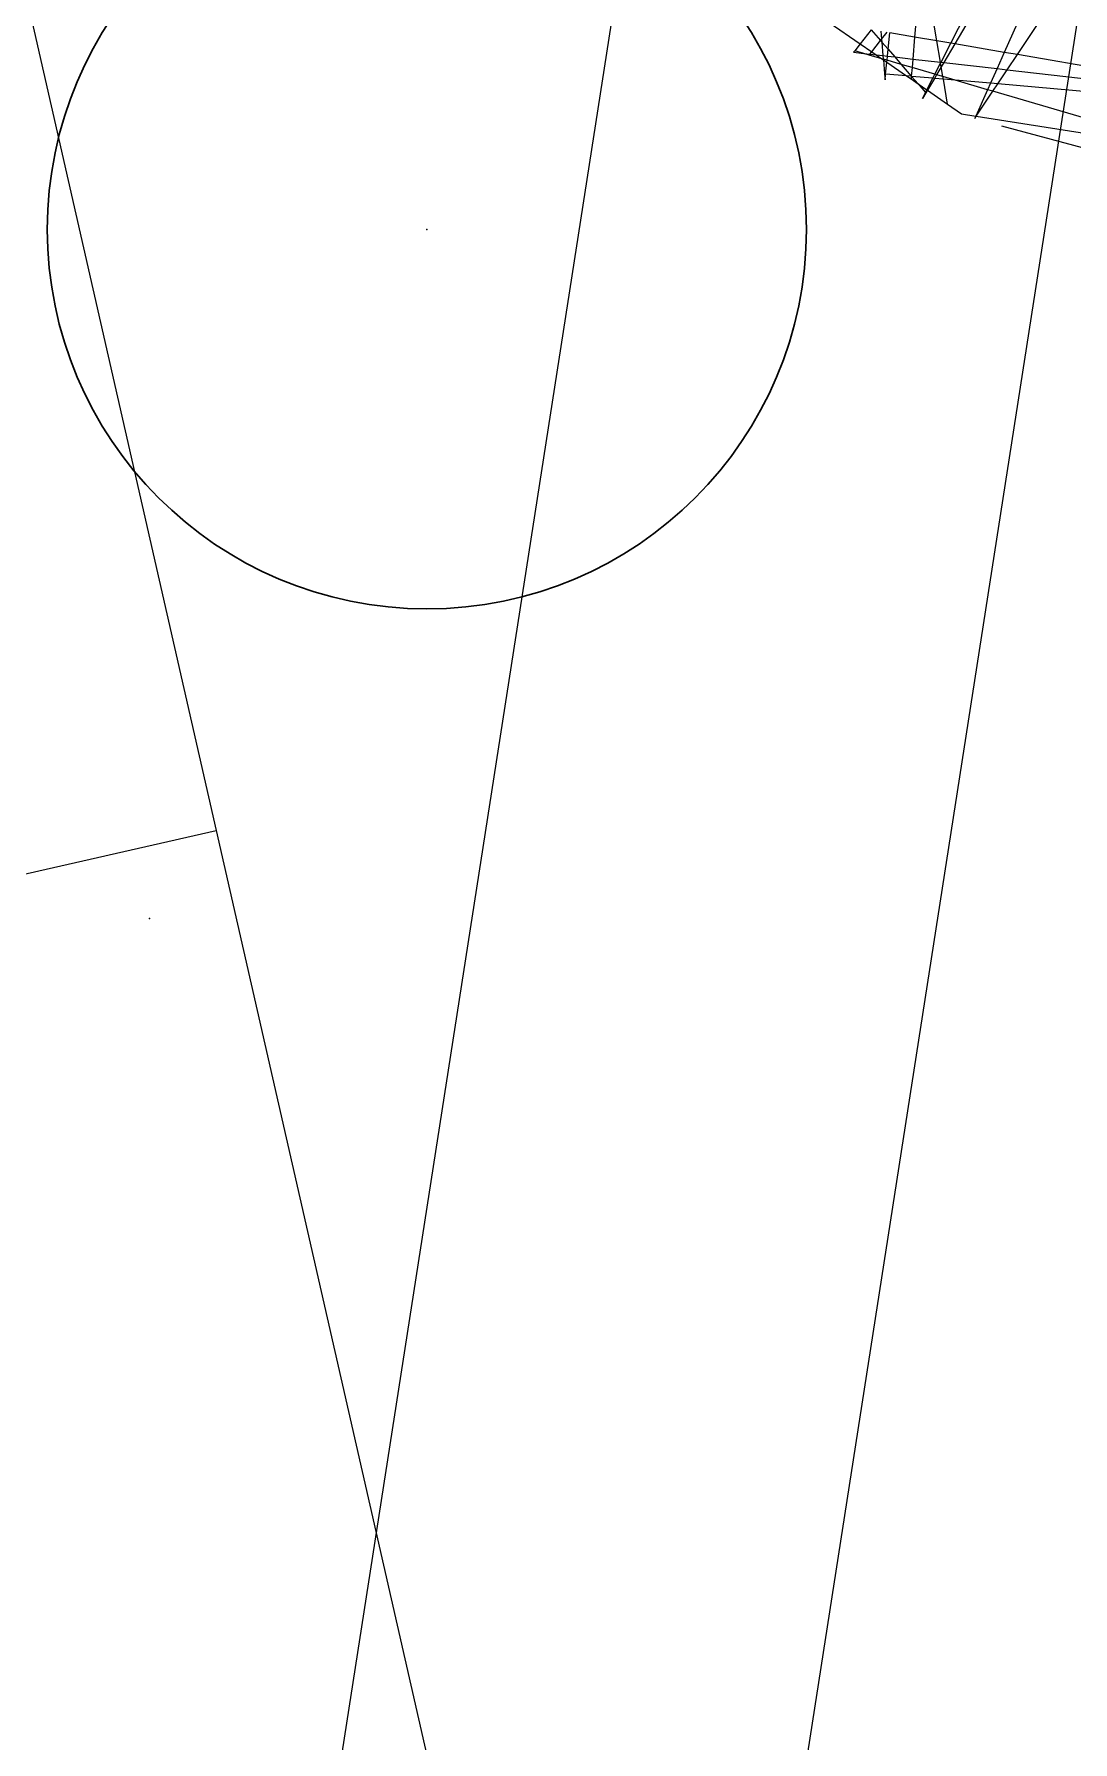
# Model space of a CAD drawing. Header units: metres. Extents: x 0 to 1324930, y 0 to 1631912.
# Drawn here: x 253720.43 to 253732.25, y 1630672.12 to 1630691.54 of the extents above; entities that cross this region are included whole.
import ezdxf
from ezdxf.enums import TextEntityAlignment as Align

# ---------------------------------------------------------------- set-up
doc = ezdxf.new("R2010")
doc.units = ezdxf.units.M
doc.header["$MEASUREMENT"] = 0
for name, color, linetype in [('A_revoir_geometrie_aberrante', 7, 'Continuous'), ('A_revoir_niveau_0', 7, 'Continuous'), ('limites_parcelles', 7, 'Continuous'), ('toponymie', 7, 'Continuous')]:
    doc.layers.add(name, color=color, linetype=linetype)
doc.layers.add('TopoAlt', color=3, linetype='Continuous', lineweight=0)
doc.layers.add('TopoMat', color=4, linetype='Continuous', lineweight=0)
doc.styles.get("Standard").update_dxf_attribs({"font": 'txt.shx'})

# ---------------------------------------------------------------- blocks, each defined once
blk = doc.blocks.new('TCPOINT_108')
at = {"color": 0}
blk.add_point((0, 0), dxfattribs=at)
at = {"layer": 'TopoAlt'}
blk.add_attdef('ALT', text='', height=0.00762, dxfattribs=at).set_placement((0.00254, -0.00254), align=Align.TOP_LEFT)
at = {"layer": 'TopoMat'}
blk.add_attdef('MAT', (0.00254, 0.00254), '', height=0.01524, dxfattribs=at)

msp = doc.modelspace()

# ---------------------------------------------------------------- linework, layer by layer
at = {"layer": 'A_revoir_geometrie_aberrante'}
for p in [(253747.95549, 1630826.37614), (253733.98882, 1630702.58123)]:
    msp.add_line(p, (0, 0), dxfattribs=at)
at = {"layer": 'A_revoir_niveau_0', "color": 2, "lineweight": 30}
msp.add_circle((253724.90008, 1630689.32329), 4.31659, dxfattribs=at)
at = {"layer": 'limites_parcelles'}
for p, q in [((253720.28445, 1630692.23811), (253722.50488, 1630682.48654)), ((253730.4863, 1630691.97258), (253730.44704, 1630691.51153)), ((253730.69937, 1630691.46842), (253730.61326, 1630691.97343)), ((253730.85756, 1630691.44139), (253731.1306, 1630691.9769)), ((253731.2248, 1630691.97753), (253730.90354, 1630691.43354)), ((253731.75344, 1630691.98108), (253731.4664, 1630691.33737)), ((253731.6153, 1630691.31193), (253732.06291, 1630691.98316)), ((253729.47606, 1630691.67742), (253729.82837, 1630691.43397)), ((253729.95336, 1630691.59402), (253729.82837, 1630691.43397)), ((253729.95336, 1630691.59402), (253730.05977, 1630691.47129)), ((253730.05977, 1630691.47129), (253730.07149, 1630691.4862)), ((253730.06389, 1630691.57699), (253730.07149, 1630691.4862)), ((253730.07149, 1630691.4862), (253730.1335, 1630691.5651)), ((253730.07149, 1630691.4862), (253730.07412, 1630691.45473)), ((253730.14609, 1630691.37173), (253730.16565, 1630691.55961)), ((253730.44704, 1630691.51153), (253730.16565, 1630691.55961)), ((253730.44704, 1630691.51153), (253730.42575, 1630691.26143)), ((253730.69937, 1630691.46842), (253730.44704, 1630691.51153)), ((253729.76664, 1630691.35493), (253729.75331, 1630691.33785)), ((253729.75331, 1630691.33785), (253729.87025, 1630691.32456)), ((253729.82837, 1630691.43397), (253729.76664, 1630691.35493)), ((253729.87025, 1630691.32456), (253729.76664, 1630691.35493)), ((253729.82837, 1630691.43397), (253729.95933, 1630691.34347)), ((253729.93057, 1630691.30688), (253729.87025, 1630691.32456)), ((253729.87025, 1630691.32456), (253729.93838, 1630691.31682)), ((253729.93057, 1630691.30688), (253729.93838, 1630691.31682)), ((253730.07249, 1630691.26528), (253729.93057, 1630691.30688)), ((253729.93838, 1630691.31682), (253729.95933, 1630691.34347)), ((253729.93838, 1630691.31682), (253730.00962, 1630691.30872)), ((253729.95933, 1630691.34347), (253730.05977, 1630691.47129)), ((253729.95933, 1630691.34347), (253730.00962, 1630691.30872)), ((253730.00962, 1630691.30872), (253730.07249, 1630691.26528)), ((253730.00962, 1630691.30872), (253730.08708, 1630691.29992)), ((253730.05977, 1630691.47129), (253730.07412, 1630691.45473)), ((253730.07412, 1630691.45473), (253730.08708, 1630691.29992)), ((253730.07412, 1630691.45473), (253730.14609, 1630691.37173)), ((253730.08708, 1630691.29992), (253730.09042, 1630691.26002)), ((253730.08708, 1630691.29992), (253730.13801, 1630691.29413)), ((253730.13316, 1630691.2475), (253730.13801, 1630691.29413)), ((253730.13801, 1630691.29413), (253730.14609, 1630691.37173)), ((253730.13801, 1630691.29413), (253730.2216, 1630691.28463)), ((253730.14609, 1630691.37173), (253730.2216, 1630691.28463)), ((253730.74076, 1630691.22564), (253730.69937, 1630691.46842)), ((253730.85756, 1630691.44139), (253730.69937, 1630691.46842)), ((253730.74718, 1630691.22491), (253730.85756, 1630691.44139)), ((253730.90354, 1630691.43354), (253730.77825, 1630691.22138)), ((253730.90354, 1630691.43354), (253730.85756, 1630691.44139)), ((253731.4664, 1630691.33737), (253730.90354, 1630691.43354)), ((253731.4664, 1630691.33737), (253731.38398, 1630691.15255)), ((253731.6153, 1630691.31193), (253731.4664, 1630691.33737)), ((253731.50021, 1630691.13934), (253731.6153, 1630691.31193)), ((253734.86024, 1630690.75753), (253731.6153, 1630691.31193)), ((253730.07249, 1630691.26528), (253730.09105, 1630691.25245)), ((253730.09042, 1630691.26002), (253730.07249, 1630691.26528)), ((253730.09042, 1630691.26002), (253730.09105, 1630691.25245)), ((253730.13316, 1630691.2475), (253730.09042, 1630691.26002)), ((253730.09105, 1630691.25245), (253730.10451, 1630691.09167)), ((253730.09105, 1630691.25245), (253730.13081, 1630691.22497)), ((253730.11682, 1630691.09058), (253730.13081, 1630691.22497)), ((253730.13081, 1630691.22497), (253730.13316, 1630691.2475)), ((253730.13081, 1630691.22497), (253730.35593, 1630691.06942)), ((253730.29491, 1630691.20008), (253730.13316, 1630691.2475)), ((253730.2216, 1630691.28463), (253730.29491, 1630691.20008)), ((253730.2216, 1630691.28463), (253730.42575, 1630691.26143)), ((253730.29491, 1630691.20008), (253730.40929, 1630691.06816)), ((253730.41747, 1630691.16416), (253730.29491, 1630691.20008)), ((253730.41747, 1630691.16416), (253730.40929, 1630691.06816)), ((253730.42575, 1630691.26143), (253730.41747, 1630691.16416)), ((253730.67737, 1630691.08798), (253730.41747, 1630691.16416)), ((253730.42575, 1630691.26143), (253730.74076, 1630691.22564)), ((253730.67737, 1630691.08798), (253730.74246, 1630691.21565)), ((253730.74972, 1630691.17308), (253730.6962, 1630691.08246)), ((253730.74246, 1630691.21565), (253730.74076, 1630691.22564)), ((253730.74076, 1630691.22564), (253730.74718, 1630691.22491)), ((253730.74246, 1630691.21565), (253730.74718, 1630691.22491)), ((253730.74972, 1630691.17308), (253730.74246, 1630691.21565)), ((253730.74718, 1630691.22491), (253730.77825, 1630691.22138)), ((253730.77825, 1630691.22138), (253730.74972, 1630691.17308)), ((253730.7688, 1630691.06118), (253730.74972, 1630691.17308)), ((253730.77825, 1630691.22138), (253731.38398, 1630691.15255)), ((253731.38398, 1630691.15255), (253731.30927, 1630690.98502)), ((253731.38398, 1630691.15255), (253731.50021, 1630691.13934)), ((253731.3924, 1630690.97766), (253731.50021, 1630691.13934)), ((253731.50021, 1630691.13934), (253734.86024, 1630690.75753)), ((253730.10451, 1630691.09167), (253730.11005, 1630691.02551)), ((253730.11682, 1630691.09058), (253730.10451, 1630691.09167)), ((253730.11005, 1630691.02551), (253730.11682, 1630691.09058)), ((253730.35593, 1630691.06942), (253730.11682, 1630691.09058)), ((253730.35593, 1630691.06942), (253730.40643, 1630691.03452)), ((253730.409, 1630691.06472), (253730.35593, 1630691.06942)), ((253730.409, 1630691.06472), (253730.40643, 1630691.03452)), ((253730.40643, 1630691.03452), (253730.48633, 1630690.97931)), ((253730.40929, 1630691.06816), (253730.409, 1630691.06472)), ((253730.41255, 1630691.0644), (253730.409, 1630691.06472)), ((253730.40929, 1630691.06816), (253730.41255, 1630691.0644)), ((253730.41255, 1630691.0644), (253730.48633, 1630690.97931)), ((253730.65443, 1630691.04299), (253730.41255, 1630691.0644)), ((253730.48633, 1630690.97931), (253730.57174, 1630690.8808)), ((253730.48633, 1630690.97931), (253730.58662, 1630690.91)), ((253730.57174, 1630690.8808), (253730.58662, 1630690.91)), ((253730.59211, 1630690.90621), (253730.57493, 1630690.87711)), ((253730.58662, 1630690.91), (253730.65443, 1630691.04299)), ((253730.58662, 1630690.91), (253730.59211, 1630690.90621)), ((253730.67198, 1630691.04144), (253730.59211, 1630690.90621)), ((253730.59211, 1630690.90621), (253730.82235, 1630690.74711)), ((253730.65443, 1630691.04299), (253730.67737, 1630691.08798)), ((253730.67198, 1630691.04144), (253730.65443, 1630691.04299)), ((253730.6962, 1630691.08246), (253730.67198, 1630691.04144)), ((253730.7737, 1630691.03243), (253730.67198, 1630691.04144)), ((253730.6962, 1630691.08246), (253730.67737, 1630691.08798)), ((253730.7688, 1630691.06118), (253730.6962, 1630691.08246)), ((253730.7737, 1630691.03243), (253730.7688, 1630691.06118)), ((253730.90718, 1630691.02062), (253730.7688, 1630691.06118)), ((253730.82235, 1630690.74711), (253730.7737, 1630691.03243)), ((253730.90718, 1630691.02062), (253730.7737, 1630691.03243)), ((253731.27683, 1630690.91227), (253730.90718, 1630691.02062)), ((253731.30927, 1630690.98502), (253730.90718, 1630691.02062)), ((253731.27683, 1630690.91227), (253731.14292, 1630690.61196)), ((253731.30927, 1630690.98502), (253731.27683, 1630690.91227)), ((253731.33702, 1630690.89462), (253731.27683, 1630690.91227)), ((253731.3924, 1630690.97766), (253731.30927, 1630690.98502)), ((253731.33702, 1630690.89462), (253731.3924, 1630690.97766)), ((253735.19371, 1630690.64115), (253731.3924, 1630690.97766)), ((253730.53777, 1630690.81418), (253730.57174, 1630690.8808)), ((253730.57493, 1630690.87711), (253730.53777, 1630690.81418)), ((253730.57174, 1630690.8808), (253730.57493, 1630690.87711)), ((253730.82235, 1630690.74711), (253730.98093, 1630690.63752)), ((253731.148, 1630690.61116), (253731.33702, 1630690.89462)), ((253733.6523, 1630690.21598), (253731.33702, 1630690.89462)), ((253730.98093, 1630690.63752), (253731.14292, 1630690.61196)), ((253731.14292, 1630690.61196), (253731.13159, 1630690.58655)), ((253731.13159, 1630690.58655), (253731.148, 1630690.61116)), ((253731.14292, 1630690.61196), (253731.148, 1630690.61116)), ((253731.148, 1630690.61116), (253733.6523, 1630690.21598)), ((253737.50421, 1630688.86877), (253731.43671, 1630690.49658)), ((253705.92685, 1630678.71339), (253722.50488, 1630682.48654)), ((253722.50488, 1630682.48654), (253726.25178, 1630666.0311))]:
    msp.add_line(p, q, dxfattribs=at)

# ---------------------------------------------------------------- block references
at = {"layer": 'toponymie', "lineweight": 30, "xscale": 39.374638, "yscale": 39.374638, "zscale": 39.374638}
for p in [(253724.90008, 1630689.32329), (253721.74372, 1630681.48338)]:
    msp.add_blockref('TCPOINT_108', p, dxfattribs=at)

doc.saveas('drawing.dxf')
